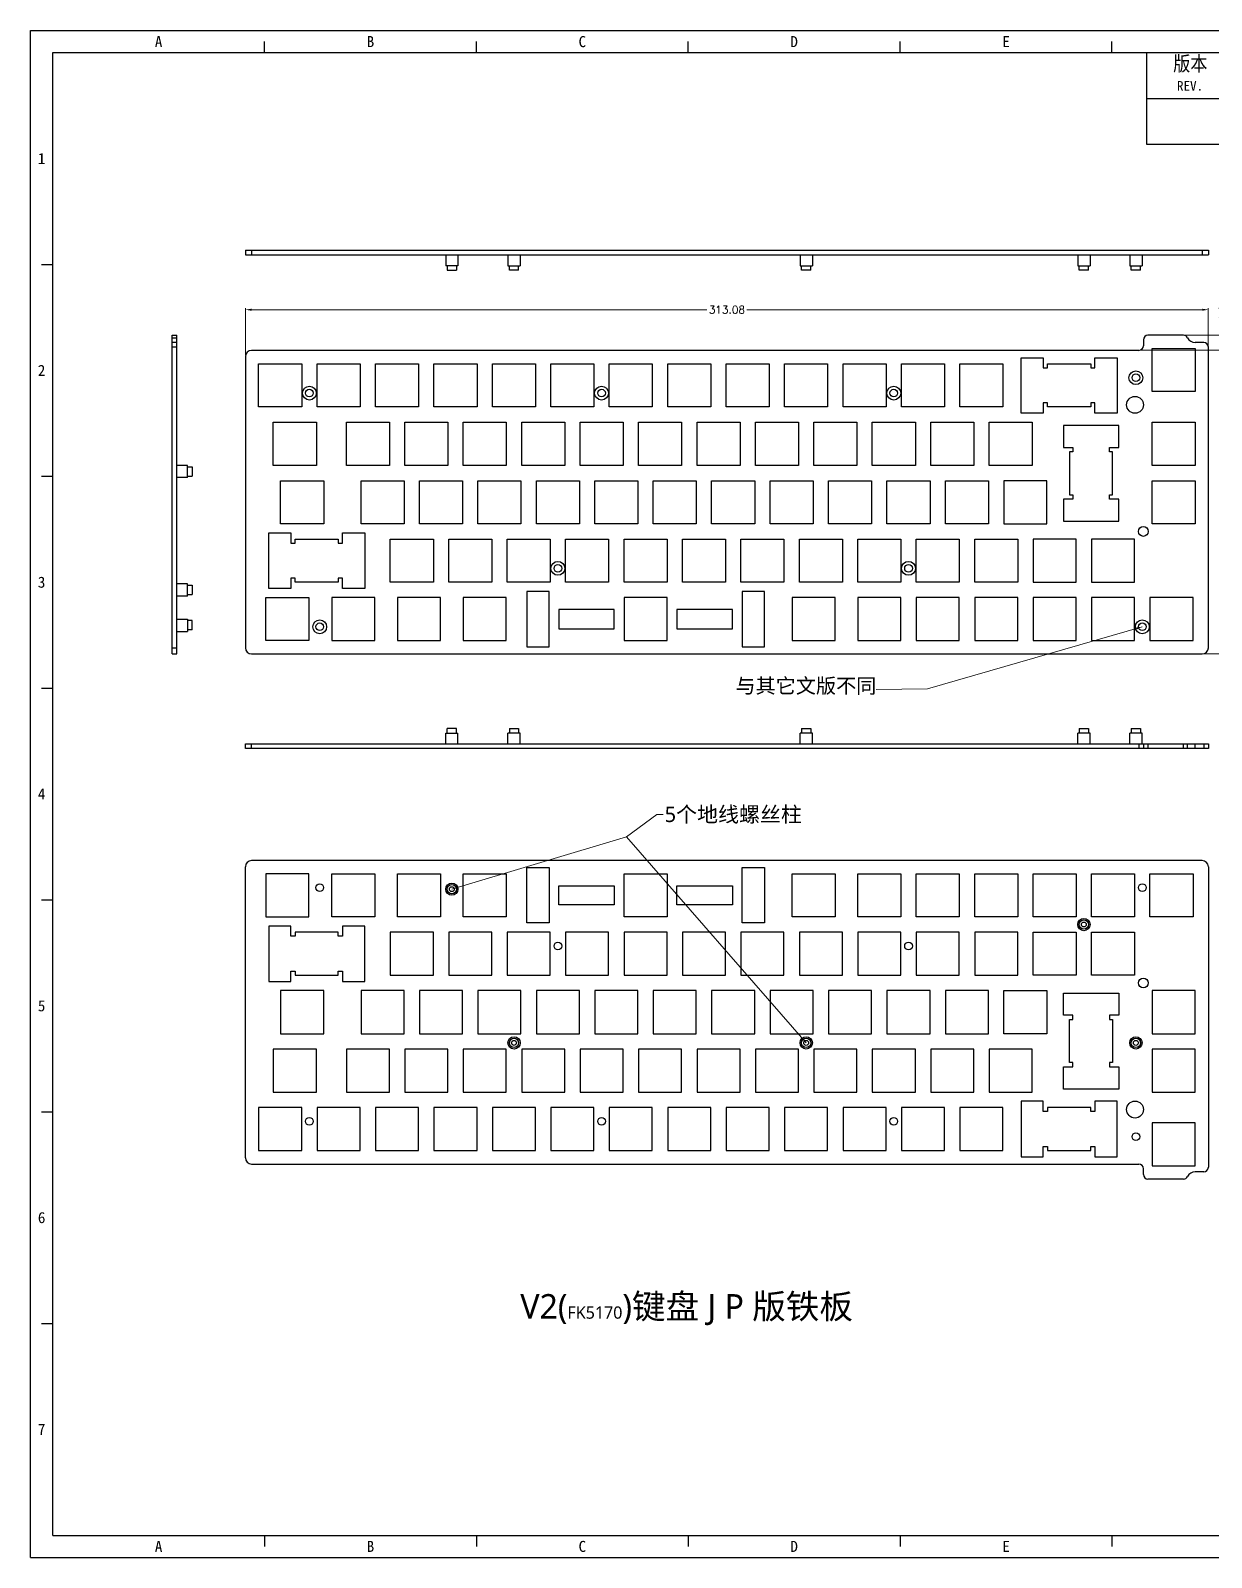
# Model space of a CAD drawing. Header units: millimetres. Extents: x 1828 to 4232, y -172 to 1484.
# Drawn here: x 3529.2 to 3913.1, y 987.8 to 1484.4 of the extents above; entities that cross this region are included whole.
import ezdxf
from ezdxf.enums import TextEntityAlignment as Align

# ---------------------------------------------------------------- set-up
doc = ezdxf.new("R2010")
doc.units = ezdxf.units.MM
doc.header["$LTSCALE"] = 30.734
doc.header["$PDMODE"] = 3
doc.header["$PDSIZE"] = 8
doc.layers.get('0').update_dxf_attribs({"linetype": 'CONTINUOUS'})
doc.layers.get('Defpoints').update_dxf_attribs({"linetype": 'CONTINUOUS'})
doc.layers.add('BORDER', color=5, linetype='CONTINUOUS')
doc.layers.add('dim', color=82, linetype='CONTINUOUS', lineweight=9)
doc.styles.add('BORDER', font='')
doc.styles.add('ROMANC', font='romanc.shx', dxfattribs={"bigfont": 'gbcbig.shx'})
doc.styles.get("Standard").update_dxf_attribs({"font": 'txt', "width": 0.85})
doc.styles.get('BORDER').set_extended_font_data('SimSun')
doc.dimstyles.new('YanXiu', dxfattribs={"dimtxt": 2.5, "dimasz": 2.2, "dimexe": 0.66, "dimexo": 0.66, "dimgap": 0.66, "dimtad": 0, "dimdsep": 46, "dimtxsty": 'ROMANC', "dimcen": 0, "dimclrd": 256, "dimclre": 131, "dimclrt": 42, "dimazin": 2, "dimtfac": 1, "dimtofl": 0, "dimtmove": 0, "dimatfit": 3, "dimfxl": 0, "dimlwd": 5, "dimlwe": 5, "dimarcsym": 0})

# ---------------------------------------------------------------- blocks, each defined once
blk = doc.blocks.new('*D67')
at = {"layer": 'Defpoints', "color": 0}
for p in [(3904.03, 1385.25), (3922.7, 1385.25), (3910.13, 1281.65)]:
    blk.add_point(p, dxfattribs=at)
at = {"layer": 'dim', "color": 131, "lineweight": 5}
for p, q in [((3904.53, 1385.25), (3923.2, 1385.25)), ((3910.63, 1281.65), (3923.2, 1281.65))]:
    blk.add_line(p, q, dxfattribs=at)
at = {"layer": 'dim', "lineweight": 5}
for p, q in [((3922.7, 1383.25), (3922.7, 1338.71)), ((3922.7, 1283.65), (3922.7, 1328.07))]:
    blk.add_line(p, q, dxfattribs=at)
at = {"layer": 'dim'}
for points in [[(3922.37, 1383.25), (3923.04, 1383.25), (3922.7, 1385.25)], [(3922.37, 1283.65), (3923.04, 1283.65), (3922.7, 1281.65)]]:
    blk.add_solid(points, dxfattribs=at)
at = {"layer": 'dim', "color": 42, "insert": (3922.7, 1333.39), "char_height": 2.5, "attachment_point": 5, "rotation": 90, "style": 'ROMANC'}
blk.add_mtext('103.6', dxfattribs=at)
blk = doc.blocks.new('*D68')
at = {"layer": 'Defpoints', "color": 0}
for p in [(3599.05, 1393.55), (3912.13, 1381.4), (3599.05, 1378.35)]:
    blk.add_point(p, dxfattribs=at)
at = {"layer": 'dim', "color": 131, "lineweight": 5}
for p, q in [((3599.05, 1378.85), (3599.05, 1394.05)), ((3912.13, 1381.9), (3912.13, 1394.05))]:
    blk.add_line(p, q, dxfattribs=at)
at = {"layer": 'dim', "lineweight": 5}
for p, q in [((3601.05, 1393.55), (3749.08, 1393.55)), ((3910.13, 1393.55), (3762.11, 1393.55))]:
    blk.add_line(p, q, dxfattribs=at)
at = {"layer": 'dim'}
for points in [[(3601.05, 1393.89), (3601.05, 1393.22), (3599.05, 1393.55)], [(3910.13, 1393.89), (3910.13, 1393.22), (3912.13, 1393.55)]]:
    blk.add_solid(points, dxfattribs=at)
at = {"layer": 'dim', "color": 42, "insert": (3755.59, 1393.55), "char_height": 2.5, "attachment_point": 5, "style": 'ROMANC'}
blk.add_mtext('313.08', dxfattribs=at)
blk = doc.blocks.new('*D69')
at = {"layer": 'Defpoints', "color": 0}
for p in [(3904.03, 1385.25), (3916.93, 1385.25), (3889.51, 1380.35)]:
    blk.add_point(p, dxfattribs=at)
at = {"layer": 'dim', "lineweight": 5}
for p, q in [((3916.93, 1387.25), (3916.93, 1389.25)), ((3916.93, 1378.35), (3916.93, 1376.35))]:
    blk.add_line(p, q, dxfattribs=at)
at = {"layer": 'dim', "color": 131, "lineweight": 5}
for p, q in [((3904.53, 1385.25), (3917.43, 1385.25)), ((3890.01, 1380.35), (3917.43, 1380.35))]:
    blk.add_line(p, q, dxfattribs=at)
at = {"layer": 'dim'}
for points in [[(3916.6, 1387.25), (3917.27, 1387.25), (3916.93, 1385.25)], [(3916.6, 1378.35), (3917.27, 1378.35), (3916.93, 1380.35)]]:
    blk.add_solid(points, dxfattribs=at)
at = {"layer": 'dim', "color": 42, "insert": (3916.93, 1392.42), "char_height": 2.5, "attachment_point": 5, "rotation": 90, "style": 'ROMANC'}
blk.add_mtext('4.9', dxfattribs=at)

msp = doc.modelspace()

# ---------------------------------------------------------------- linework, layer by layer
at = {"color": 253}
for p, q in [((3891.988, 1477.157), (3891.988, 1447.446)), ((3891.988, 1462.274), (4225.204, 1462.274)), ((3891.988, 1447.446), (4225.204, 1447.446))]:
    msp.add_line(p, q, dxfattribs=at)
at = {"color": 7, "linetype": 'Continuous'}
for p, q in [((3599.055, 1412.876), (3599.055, 1411.376)), ((3599.055, 1412.876), (3912.135, 1412.876)), ((3599.055, 1411.376), (3912.135, 1411.376)), ((3601.055, 1412.876), (3601.055, 1411.376)), ((3664.175, 1411.376), (3664.175, 1407.876)), ((3668.175, 1411.376), (3668.175, 1407.876)), ((3684.385, 1411.376), (3684.385, 1407.876)), ((3688.385, 1411.376), (3688.385, 1407.876)), ((3779.385, 1411.376), (3779.385, 1407.876)), ((3783.385, 1411.376), (3783.385, 1407.876)), ((3869.66, 1411.376), (3869.66, 1407.876)), ((3873.66, 1411.376), (3873.66, 1407.876)), ((3886.585, 1411.376), (3886.585, 1407.876)), ((3890.585, 1411.376), (3890.585, 1407.876)), ((3910.135, 1412.876), (3910.135, 1411.376)), ((3912.135, 1412.876), (3912.135, 1411.376)), ((3668.175, 1407.876), (3664.175, 1407.876)), ((3664.675, 1407.876), (3664.675, 1406.376)), ((3664.675, 1406.376), (3667.675, 1406.376)), ((3667.675, 1407.876), (3667.675, 1406.376)), ((3684.385, 1407.876), (3688.385, 1407.876)), ((3684.885, 1406.376), (3684.885, 1407.876)), ((3687.885, 1406.376), (3684.885, 1406.376)), ((3687.885, 1406.376), (3687.885, 1407.876)), ((3779.385, 1407.876), (3783.385, 1407.876)), ((3779.885, 1406.376), (3779.885, 1407.876)), ((3782.885, 1406.376), (3779.885, 1406.376)), ((3782.885, 1406.376), (3782.885, 1407.876)), ((3869.66, 1407.876), (3873.66, 1407.876)), ((3870.16, 1406.376), (3870.16, 1407.876)), ((3873.16, 1406.376), (3870.16, 1406.376)), ((3873.16, 1406.376), (3873.16, 1407.876)), ((3886.585, 1407.876), (3890.585, 1407.876)), ((3887.085, 1406.376), (3887.085, 1407.876)), ((3890.085, 1406.376), (3887.085, 1406.376)), ((3890.085, 1406.376), (3890.085, 1407.876)), ((3575.217, 1281.646), (3575.217, 1385.246)), ((3575.217, 1385.246), (3576.717, 1385.246)), ((3575.217, 1384.416), (3576.717, 1384.416)), ((3576.717, 1382.896), (3575.217, 1382.896)), ((3576.717, 1381.396), (3575.217, 1381.396)), ((3576.717, 1281.646), (3576.717, 1385.246)), ((3891.014, 1383.746), (3891.014, 1381.846)), ((3904.032, 1385.246), (3892.514, 1385.246)), ((3893.885, 1380.946), (3907.885, 1380.946)), ((3893.885, 1366.946), (3893.885, 1380.946)), ((3910.635, 1382.896), (3907.834, 1382.896)), ((3907.885, 1380.946), (3907.885, 1366.946)), ((3912.135, 1283.646), (3912.135, 1381.396)), ((3599.055, 1378.346), (3599.055, 1283.646)), ((3889.514, 1380.346), (3601.055, 1380.346)), ((3603.355, 1361.946), (3603.355, 1375.946)), ((3603.355, 1375.946), (3617.355, 1375.946)), ((3617.355, 1375.946), (3617.355, 1361.946)), ((3622.355, 1361.946), (3622.355, 1375.946)), ((3622.355, 1375.946), (3636.355, 1375.946)), ((3636.355, 1375.946), (3636.355, 1361.946)), ((3641.355, 1361.946), (3641.355, 1375.946)), ((3641.355, 1375.946), (3655.355, 1375.946)), ((3655.355, 1375.946), (3655.355, 1361.946)), ((3660.355, 1361.946), (3660.355, 1375.946)), ((3660.355, 1375.946), (3674.355, 1375.946)), ((3674.355, 1375.946), (3674.355, 1361.946)), ((3679.355, 1361.946), (3679.355, 1375.946)), ((3679.355, 1375.946), (3693.355, 1375.946)), ((3693.355, 1375.946), (3693.355, 1361.946)), ((3698.355, 1361.946), (3698.355, 1375.946)), ((3698.355, 1375.946), (3712.355, 1375.946)), ((3712.355, 1375.946), (3712.355, 1361.946)), ((3717.355, 1361.946), (3717.355, 1375.946)), ((3717.355, 1375.946), (3731.355, 1375.946)), ((3731.355, 1375.946), (3731.355, 1361.946)), ((3736.355, 1361.946), (3736.355, 1375.946)), ((3736.355, 1375.946), (3750.355, 1375.946)), ((3750.355, 1375.946), (3750.355, 1361.946)), ((3755.355, 1361.946), (3755.355, 1375.946)), ((3755.355, 1375.946), (3769.355, 1375.946)), ((3769.355, 1375.946), (3769.355, 1361.946)), ((3774.355, 1361.946), (3774.355, 1375.946)), ((3774.355, 1375.946), (3788.355, 1375.946)), ((3788.355, 1375.946), (3788.355, 1361.946)), ((3793.355, 1361.946), (3793.355, 1375.946)), ((3793.355, 1375.946), (3807.355, 1375.946)), ((3807.355, 1375.946), (3807.355, 1361.946)), ((3812.355, 1375.946), (3826.355, 1375.946)), ((3812.355, 1361.946), (3812.355, 1375.946)), ((3826.355, 1375.946), (3826.355, 1361.946)), ((3831.355, 1375.946), (3845.355, 1375.946)), ((3831.355, 1361.946), (3831.355, 1375.946)), ((3845.355, 1375.946), (3845.355, 1361.946)), ((3851.28, 1377.946), (3858.48, 1377.946)), ((3851.28, 1359.946), (3851.28, 1377.946)), ((3858.48, 1377.946), (3858.48, 1374.646)), ((3859.88, 1375.946), (3873.88, 1375.946)), ((3859.88, 1374.646), (3859.88, 1375.946)), ((3873.88, 1375.946), (3873.88, 1374.646)), ((3875.28, 1377.946), (3882.48, 1377.946)), ((3875.28, 1374.646), (3875.28, 1377.946)), ((3882.48, 1377.946), (3882.48, 1359.946)), ((3858.48, 1374.646), (3859.88, 1374.646)), ((3873.88, 1374.646), (3875.28, 1374.646)), ((3907.885, 1366.946), (3893.885, 1366.946)), ((3617.355, 1361.946), (3603.355, 1361.946)), ((3636.355, 1361.946), (3622.355, 1361.946)), ((3655.355, 1361.946), (3641.355, 1361.946)), ((3674.355, 1361.946), (3660.355, 1361.946)), ((3693.355, 1361.946), (3679.355, 1361.946)), ((3712.355, 1361.946), (3698.355, 1361.946)), ((3731.355, 1361.946), (3717.355, 1361.946)), ((3750.355, 1361.946), (3736.355, 1361.946)), ((3769.355, 1361.946), (3755.355, 1361.946)), ((3788.355, 1361.946), (3774.355, 1361.946)), ((3807.355, 1361.946), (3793.355, 1361.946)), ((3826.355, 1361.946), (3812.355, 1361.946)), ((3845.355, 1361.946), (3831.355, 1361.946)), ((3859.88, 1363.246), (3858.48, 1363.246)), ((3858.48, 1363.246), (3858.48, 1359.946)), ((3859.88, 1361.946), (3859.88, 1363.246)), ((3873.88, 1361.946), (3859.88, 1361.946)), ((3875.28, 1363.246), (3873.88, 1363.246)), ((3873.88, 1363.246), (3873.88, 1361.946)), ((3875.28, 1359.946), (3875.28, 1363.246)), ((3608.12, 1342.946), (3608.12, 1356.946)), ((3608.12, 1356.946), (3622.12, 1356.946)), ((3622.12, 1356.946), (3622.12, 1342.946)), ((3631.885, 1342.946), (3631.885, 1356.946)), ((3631.885, 1356.946), (3645.885, 1356.946)), ((3645.885, 1356.946), (3645.885, 1342.946)), ((3650.885, 1342.946), (3650.885, 1356.946)), ((3650.885, 1356.946), (3664.885, 1356.946)), ((3664.885, 1356.946), (3664.885, 1342.946)), ((3669.885, 1342.946), (3669.885, 1356.946)), ((3669.885, 1356.946), (3683.885, 1356.946)), ((3683.885, 1356.946), (3683.885, 1342.946)), ((3688.885, 1342.946), (3688.885, 1356.946)), ((3688.885, 1356.946), (3702.885, 1356.946)), ((3702.885, 1356.946), (3702.885, 1342.946)), ((3707.885, 1342.946), (3707.885, 1356.946)), ((3707.885, 1356.946), (3721.885, 1356.946)), ((3721.885, 1356.946), (3721.885, 1342.946)), ((3726.885, 1342.946), (3726.885, 1356.946)), ((3726.885, 1356.946), (3740.885, 1356.946)), ((3740.885, 1356.946), (3740.885, 1342.946)), ((3745.885, 1342.946), (3745.885, 1356.946)), ((3745.885, 1356.946), (3759.885, 1356.946)), ((3759.885, 1356.946), (3759.885, 1342.946)), ((3764.885, 1342.946), (3764.885, 1356.946)), ((3764.885, 1356.946), (3778.885, 1356.946)), ((3778.885, 1356.946), (3778.885, 1342.946)), ((3783.885, 1342.946), (3783.885, 1356.946)), ((3783.885, 1356.946), (3797.885, 1356.946)), ((3797.885, 1356.946), (3797.885, 1342.946)), ((3802.885, 1356.946), (3816.885, 1356.946)), ((3802.885, 1342.946), (3802.885, 1356.946)), ((3816.885, 1356.946), (3816.885, 1342.946)), ((3821.885, 1356.946), (3835.885, 1356.946)), ((3821.885, 1342.946), (3821.885, 1356.946)), ((3835.885, 1356.946), (3835.885, 1342.946)), ((3840.885, 1356.946), (3854.885, 1356.946)), ((3840.885, 1342.946), (3840.885, 1356.946)), ((3858.48, 1359.946), (3851.28, 1359.946)), ((3854.885, 1356.946), (3854.885, 1342.946)), ((3883.025, 1355.946), (3865.025, 1355.946)), ((3865.025, 1355.946), (3865.025, 1348.746)), ((3882.48, 1359.946), (3875.28, 1359.946)), ((3883.025, 1348.746), (3883.025, 1355.946)), ((3893.885, 1356.946), (3907.885, 1356.946)), ((3893.885, 1342.946), (3893.885, 1356.946)), ((3907.885, 1356.946), (3907.885, 1342.946)), ((3865.025, 1348.746), (3868.025, 1348.746)), ((3868.025, 1347.346), (3867.025, 1347.346)), ((3867.025, 1347.346), (3867.025, 1333.346)), ((3868.025, 1348.746), (3868.025, 1347.346)), ((3880.025, 1348.746), (3883.025, 1348.746)), ((3880.025, 1347.346), (3880.025, 1348.746)), ((3881.025, 1347.346), (3880.025, 1347.346)), ((3881.025, 1333.346), (3881.025, 1347.346)), ((3580.217, 1342.946), (3576.717, 1342.946)), ((3580.217, 1338.946), (3580.217, 1342.946)), ((3580.217, 1342.446), (3581.717, 1342.446)), ((3581.717, 1342.446), (3581.717, 1339.446)), ((3622.12, 1342.946), (3608.12, 1342.946)), ((3645.885, 1342.946), (3631.885, 1342.946)), ((3664.885, 1342.946), (3650.885, 1342.946)), ((3683.885, 1342.946), (3669.885, 1342.946)), ((3702.885, 1342.946), (3688.885, 1342.946)), ((3721.885, 1342.946), (3707.885, 1342.946)), ((3740.885, 1342.946), (3726.885, 1342.946)), ((3759.885, 1342.946), (3745.885, 1342.946)), ((3778.885, 1342.946), (3764.885, 1342.946)), ((3797.885, 1342.946), (3783.885, 1342.946)), ((3816.885, 1342.946), (3802.885, 1342.946)), ((3835.885, 1342.946), (3821.885, 1342.946)), ((3854.885, 1342.946), (3840.885, 1342.946)), ((3907.885, 1342.946), (3893.885, 1342.946)), ((3580.217, 1338.946), (3576.717, 1338.946)), ((3580.217, 1339.446), (3581.717, 1339.446)), ((3610.505, 1323.946), (3610.505, 1337.946)), ((3610.505, 1337.946), (3624.505, 1337.946)), ((3624.505, 1337.946), (3624.505, 1323.946)), ((3636.65, 1323.946), (3636.65, 1337.946)), ((3636.65, 1337.946), (3650.65, 1337.946)), ((3650.65, 1337.946), (3650.65, 1323.946)), ((3655.65, 1323.946), (3655.65, 1337.946)), ((3655.65, 1337.946), (3669.65, 1337.946)), ((3669.65, 1337.946), (3669.65, 1323.946)), ((3674.65, 1323.946), (3674.65, 1337.946)), ((3674.65, 1337.946), (3688.65, 1337.946)), ((3688.65, 1337.946), (3688.65, 1323.946)), ((3693.65, 1323.946), (3693.65, 1337.946)), ((3693.65, 1337.946), (3707.65, 1337.946)), ((3707.65, 1337.946), (3707.65, 1323.946)), ((3712.65, 1323.946), (3712.65, 1337.946)), ((3712.65, 1337.946), (3726.65, 1337.946)), ((3726.65, 1337.946), (3726.65, 1323.946)), ((3731.65, 1323.946), (3731.65, 1337.946)), ((3731.65, 1337.946), (3745.65, 1337.946)), ((3745.65, 1337.946), (3745.65, 1323.946)), ((3750.65, 1323.946), (3750.65, 1337.946)), ((3750.65, 1337.946), (3764.65, 1337.946)), ((3764.65, 1337.946), (3764.65, 1323.946)), ((3769.65, 1337.946), (3783.65, 1337.946)), ((3769.65, 1323.946), (3769.65, 1337.946)), ((3783.65, 1337.946), (3783.65, 1323.946)), ((3788.65, 1337.946), (3802.65, 1337.946)), ((3788.65, 1323.946), (3788.65, 1337.946)), ((3802.65, 1337.946), (3802.65, 1323.946)), ((3807.65, 1337.946), (3821.65, 1337.946)), ((3807.65, 1323.946), (3807.65, 1337.946)), ((3821.65, 1337.946), (3821.65, 1323.946)), ((3826.65, 1337.946), (3840.65, 1337.946)), ((3826.65, 1323.946), (3826.65, 1337.946)), ((3840.65, 1337.946), (3840.65, 1323.946)), ((3859.65, 1337.946), (3845.65, 1337.946)), ((3845.65, 1337.946), (3845.65, 1323.946)), ((3859.65, 1323.946), (3859.65, 1337.946)), ((3893.885, 1337.946), (3907.885, 1337.946)), ((3893.885, 1323.946), (3893.885, 1337.946)), ((3907.885, 1337.946), (3907.885, 1323.946)), ((3868.025, 1331.946), (3865.025, 1331.946)), ((3865.025, 1331.946), (3865.025, 1324.746)), ((3867.025, 1333.346), (3868.025, 1333.346)), ((3868.025, 1333.346), (3868.025, 1331.946)), ((3880.025, 1333.346), (3881.025, 1333.346)), ((3880.025, 1331.946), (3880.025, 1333.346)), ((3883.025, 1331.946), (3880.025, 1331.946)), ((3883.025, 1324.746), (3883.025, 1331.946)), ((3606.655, 1302.946), (3606.655, 1320.946)), ((3606.655, 1320.946), (3613.855, 1320.946)), ((3624.505, 1323.946), (3610.505, 1323.946)), ((3613.855, 1320.946), (3613.855, 1317.646)), ((3630.655, 1317.646), (3630.655, 1320.946)), ((3630.655, 1320.946), (3637.855, 1320.946)), ((3650.65, 1323.946), (3636.65, 1323.946)), ((3637.855, 1320.946), (3637.855, 1302.946)), ((3669.65, 1323.946), (3655.65, 1323.946)), ((3688.65, 1323.946), (3674.65, 1323.946)), ((3707.65, 1323.946), (3693.65, 1323.946)), ((3726.65, 1323.946), (3712.65, 1323.946)), ((3745.65, 1323.946), (3731.65, 1323.946)), ((3764.65, 1323.946), (3750.65, 1323.946)), ((3783.65, 1323.946), (3769.65, 1323.946)), ((3802.65, 1323.946), (3788.65, 1323.946)), ((3821.65, 1323.946), (3807.65, 1323.946)), ((3840.65, 1323.946), (3826.65, 1323.946)), ((3845.65, 1323.946), (3859.65, 1323.946)), ((3865.025, 1324.746), (3883.025, 1324.746)), ((3907.885, 1323.946), (3893.885, 1323.946)), ((3613.855, 1317.646), (3615.255, 1317.646)), ((3615.255, 1317.646), (3615.255, 1318.946)), ((3615.255, 1318.946), (3629.255, 1318.946)), ((3629.255, 1318.946), (3629.255, 1317.646)), ((3629.255, 1317.646), (3630.655, 1317.646)), ((3646.16, 1304.946), (3646.16, 1318.946)), ((3646.16, 1318.946), (3660.16, 1318.946)), ((3660.16, 1318.946), (3660.16, 1304.946)), ((3665.16, 1304.946), (3665.16, 1318.946)), ((3665.16, 1318.946), (3679.16, 1318.946)), ((3679.16, 1318.946), (3679.16, 1304.946)), ((3684.16, 1304.946), (3684.16, 1318.946)), ((3684.16, 1318.946), (3698.16, 1318.946)), ((3698.16, 1318.946), (3698.16, 1304.946)), ((3703.16, 1304.946), (3703.16, 1318.946)), ((3703.16, 1318.946), (3717.16, 1318.946)), ((3717.16, 1318.946), (3717.16, 1304.946)), ((3722.16, 1304.946), (3722.16, 1318.946)), ((3722.16, 1318.946), (3736.16, 1318.946)), ((3736.16, 1318.946), (3736.16, 1304.946)), ((3741.16, 1304.946), (3741.16, 1318.946)), ((3741.16, 1318.946), (3755.16, 1318.946)), ((3755.16, 1318.946), (3755.16, 1304.946)), ((3760.16, 1318.946), (3774.16, 1318.946)), ((3760.16, 1304.946), (3760.16, 1318.946)), ((3774.16, 1318.946), (3774.16, 1304.946)), ((3779.16, 1318.946), (3793.16, 1318.946)), ((3779.16, 1304.946), (3779.16, 1318.946)), ((3793.16, 1318.946), (3793.16, 1304.946)), ((3798.16, 1318.946), (3812.16, 1318.946)), ((3798.16, 1304.946), (3798.16, 1318.946)), ((3812.16, 1318.946), (3812.16, 1304.946)), ((3817.16, 1318.946), (3831.16, 1318.946)), ((3817.16, 1304.946), (3817.16, 1318.946)), ((3831.16, 1318.946), (3831.16, 1304.946)), ((3836.16, 1318.946), (3850.16, 1318.946)), ((3836.16, 1304.946), (3836.16, 1318.946)), ((3850.16, 1318.946), (3850.16, 1304.946)), ((3869.16, 1318.946), (3855.16, 1318.946)), ((3855.16, 1318.946), (3855.16, 1304.946)), ((3869.16, 1304.946), (3869.16, 1318.946)), ((3888.16, 1318.946), (3874.16, 1318.946)), ((3874.16, 1318.946), (3874.16, 1304.946)), ((3888.16, 1304.946), (3888.16, 1318.946)), ((3613.855, 1306.246), (3613.855, 1302.946)), ((3615.255, 1306.246), (3613.855, 1306.246)), ((3615.255, 1304.946), (3615.255, 1306.246)), ((3629.255, 1306.246), (3629.255, 1304.946)), ((3630.655, 1306.246), (3629.255, 1306.246)), ((3630.655, 1302.946), (3630.655, 1306.246)), ((3580.217, 1304.446), (3576.717, 1304.446)), ((3580.217, 1300.447), (3580.217, 1304.445)), ((3580.217, 1303.946), (3581.717, 1303.946)), ((3581.717, 1303.946), (3581.717, 1300.946)), ((3613.855, 1302.946), (3606.655, 1302.946)), ((3629.255, 1304.946), (3615.255, 1304.946)), ((3637.855, 1302.946), (3630.655, 1302.946)), ((3660.16, 1304.946), (3646.16, 1304.946)), ((3679.16, 1304.946), (3665.16, 1304.946)), ((3698.16, 1304.946), (3684.16, 1304.946)), ((3690.576, 1301.946), (3690.576, 1283.946)), ((3697.776, 1301.946), (3690.576, 1301.946)), ((3697.776, 1283.946), (3697.776, 1301.946)), ((3717.16, 1304.946), (3703.16, 1304.946)), ((3736.16, 1304.946), (3722.16, 1304.946)), ((3755.16, 1304.946), (3741.16, 1304.946)), ((3774.16, 1304.946), (3760.16, 1304.946)), ((3767.776, 1301.946), (3760.576, 1301.946)), ((3760.576, 1301.946), (3760.576, 1283.946)), ((3767.776, 1283.946), (3767.776, 1301.946)), ((3793.16, 1304.946), (3779.16, 1304.946)), ((3812.16, 1304.946), (3798.16, 1304.946)), ((3831.16, 1304.946), (3817.16, 1304.946)), ((3850.16, 1304.946), (3836.16, 1304.946)), ((3855.16, 1304.946), (3869.16, 1304.946)), ((3874.16, 1304.946), (3888.16, 1304.946)), ((3580.217, 1300.446), (3576.717, 1300.446)), ((3580.217, 1300.946), (3581.717, 1300.946)), ((3605.725, 1285.946), (3605.725, 1299.946)), ((3605.725, 1299.946), (3619.725, 1299.946)), ((3619.725, 1299.946), (3619.725, 1285.946)), ((3627.105, 1299.946), (3627.105, 1285.946)), ((3641.105, 1299.946), (3627.105, 1299.946)), ((3641.105, 1285.946), (3641.105, 1299.946)), ((3648.485, 1299.946), (3648.485, 1285.946)), ((3662.485, 1299.946), (3648.485, 1299.946)), ((3662.485, 1285.946), (3662.485, 1299.946)), ((3669.865, 1299.946), (3669.865, 1285.946)), ((3683.865, 1299.946), (3669.865, 1299.946)), ((3683.865, 1285.946), (3683.865, 1299.946)), ((3700.976, 1296.071), (3700.976, 1289.821)), ((3718.976, 1296.071), (3700.976, 1296.071)), ((3718.976, 1289.821), (3718.976, 1296.071)), ((3722.176, 1299.946), (3722.176, 1285.946)), ((3736.176, 1299.946), (3722.176, 1299.946)), ((3736.176, 1285.946), (3736.176, 1299.946)), ((3757.376, 1296.071), (3739.376, 1296.071)), ((3739.376, 1296.071), (3739.376, 1289.821)), ((3757.376, 1289.821), (3757.376, 1296.071)), ((3790.78, 1299.946), (3776.78, 1299.946)), ((3776.78, 1299.946), (3776.78, 1285.946)), ((3790.78, 1285.946), (3790.78, 1299.946)), ((3812.16, 1299.946), (3798.16, 1299.946)), ((3798.16, 1299.946), (3798.16, 1285.946)), ((3812.16, 1285.946), (3812.16, 1299.946)), ((3831.16, 1299.946), (3817.16, 1299.946)), ((3817.16, 1299.946), (3817.16, 1285.946)), ((3831.16, 1285.946), (3831.16, 1299.946)), ((3850.16, 1299.946), (3836.16, 1299.946)), ((3836.16, 1299.946), (3836.16, 1285.946)), ((3850.16, 1285.946), (3850.16, 1299.946)), ((3869.16, 1299.946), (3855.16, 1299.946)), ((3855.16, 1299.946), (3855.16, 1285.946)), ((3869.16, 1285.946), (3869.16, 1299.946)), ((3888.16, 1299.946), (3874.16, 1299.946)), ((3874.16, 1299.946), (3874.16, 1285.946)), ((3888.16, 1285.946), (3888.16, 1299.946)), ((3907.16, 1299.946), (3893.16, 1299.946)), ((3893.16, 1299.946), (3893.16, 1285.946)), ((3907.16, 1285.946), (3907.16, 1299.946)), ((3576.717, 1292.946), (3580.217, 1292.946)), ((3580.217, 1292.946), (3580.217, 1288.946)), ((3581.717, 1292.446), (3580.217, 1292.446)), ((3581.717, 1289.446), (3581.717, 1292.446)), ((3576.717, 1288.946), (3580.217, 1288.946)), ((3581.717, 1289.446), (3580.217, 1289.446)), ((3700.976, 1289.821), (3718.976, 1289.821)), ((3739.376, 1289.821), (3757.376, 1289.821)), ((3575.217, 1283.646), (3576.717, 1283.646)), ((3575.217, 1281.646), (3576.717, 1281.646)), ((3601.055, 1281.646), (3910.135, 1281.646)), ((3619.725, 1285.946), (3605.725, 1285.946)), ((3627.105, 1285.946), (3641.105, 1285.946)), ((3648.485, 1285.946), (3662.485, 1285.946)), ((3669.865, 1285.946), (3683.865, 1285.946)), ((3690.576, 1283.946), (3697.776, 1283.946)), ((3722.176, 1285.946), (3736.176, 1285.946)), ((3760.576, 1283.946), (3767.776, 1283.946)), ((3776.78, 1285.946), (3790.78, 1285.946)), ((3798.16, 1285.946), (3812.16, 1285.946)), ((3817.16, 1285.946), (3831.16, 1285.946)), ((3836.16, 1285.946), (3850.16, 1285.946)), ((3855.16, 1285.946), (3869.16, 1285.946)), ((3874.16, 1285.946), (3888.16, 1285.946)), ((3893.16, 1285.946), (3907.16, 1285.946)), ((3664.675, 1255.874), (3664.675, 1257.374)), ((3667.675, 1257.374), (3664.675, 1257.374)), ((3667.675, 1255.874), (3667.675, 1257.374)), ((3684.885, 1257.374), (3684.885, 1255.874)), ((3684.885, 1257.374), (3687.885, 1257.374)), ((3687.885, 1257.374), (3687.885, 1255.874)), ((3779.885, 1257.374), (3782.885, 1257.374)), ((3779.885, 1257.374), (3779.885, 1255.874)), ((3782.885, 1257.374), (3782.885, 1255.874)), ((3870.16, 1257.374), (3873.16, 1257.374)), ((3870.16, 1257.374), (3870.16, 1255.874)), ((3873.16, 1257.374), (3873.16, 1255.874)), ((3887.085, 1257.374), (3890.085, 1257.374)), ((3887.085, 1257.374), (3887.085, 1255.874)), ((3890.085, 1257.374), (3890.085, 1255.874)), ((3599.055, 1250.874), (3599.055, 1252.374)), ((3599.055, 1252.374), (3912.135, 1252.374)), ((3601.055, 1250.874), (3601.055, 1252.374)), ((3664.175, 1252.374), (3664.175, 1255.874)), ((3664.175, 1255.874), (3668.175, 1255.874)), ((3668.175, 1252.374), (3668.175, 1255.874)), ((3684.385, 1252.374), (3684.385, 1255.874)), ((3688.385, 1255.874), (3684.385, 1255.874)), ((3688.385, 1252.374), (3688.385, 1255.874)), ((3783.385, 1255.874), (3779.385, 1255.874)), ((3779.385, 1252.374), (3779.385, 1255.874)), ((3783.385, 1252.374), (3783.385, 1255.874)), ((3873.66, 1255.874), (3869.66, 1255.874)), ((3869.66, 1252.374), (3869.66, 1255.874)), ((3873.66, 1252.374), (3873.66, 1255.874)), ((3890.585, 1255.874), (3886.585, 1255.874)), ((3886.585, 1252.374), (3886.585, 1255.874)), ((3889.514, 1252.374), (3889.514, 1250.874)), ((3890.585, 1252.374), (3890.585, 1255.874)), ((3891.014, 1252.374), (3891.014, 1250.874)), ((3892.514, 1252.374), (3892.514, 1250.874)), ((3904.032, 1250.874), (3904.032, 1252.374)), ((3905.374, 1250.874), (3905.374, 1252.374)), ((3907.834, 1250.874), (3907.834, 1252.374)), ((3910.635, 1252.374), (3910.635, 1250.874)), ((3912.135, 1252.374), (3912.135, 1250.874)), ((3912.135, 1250.874), (3599.055, 1250.874)), ((3599.055, 1117.714), (3599.055, 1212.414)), ((3910.135, 1214.414), (3601.055, 1214.414)), ((3690.576, 1194.114), (3690.576, 1212.114)), ((3690.576, 1212.114), (3697.776, 1212.114)), ((3697.776, 1212.114), (3697.776, 1194.114)), ((3760.576, 1194.114), (3760.576, 1212.114)), ((3760.576, 1212.114), (3767.776, 1212.114)), ((3767.776, 1212.114), (3767.776, 1194.114)), ((3912.135, 1212.414), (3912.135, 1114.664)), ((3605.725, 1210.114), (3605.725, 1196.114)), ((3619.725, 1210.114), (3605.725, 1210.114)), ((3619.725, 1196.114), (3619.725, 1210.114)), ((3627.105, 1196.114), (3627.105, 1210.114)), ((3627.105, 1210.114), (3641.105, 1210.114)), ((3641.105, 1210.114), (3641.105, 1196.114)), ((3648.485, 1196.114), (3648.485, 1210.114)), ((3648.485, 1210.114), (3662.485, 1210.114)), ((3662.485, 1210.114), (3662.485, 1196.114)), ((3669.865, 1196.114), (3669.865, 1210.114)), ((3669.865, 1210.114), (3683.865, 1210.114)), ((3683.865, 1210.114), (3683.865, 1196.114)), ((3722.176, 1196.114), (3722.176, 1210.114)), ((3722.176, 1210.114), (3736.176, 1210.114)), ((3736.176, 1210.114), (3736.176, 1196.114)), ((3776.78, 1196.114), (3776.78, 1210.114)), ((3776.78, 1210.114), (3790.78, 1210.114)), ((3790.78, 1210.114), (3790.78, 1196.114)), ((3798.16, 1196.114), (3798.16, 1210.114)), ((3798.16, 1210.114), (3812.16, 1210.114)), ((3812.16, 1210.114), (3812.16, 1196.114)), ((3817.16, 1210.114), (3831.16, 1210.114)), ((3817.16, 1196.114), (3817.16, 1210.114)), ((3831.16, 1210.114), (3831.16, 1196.114)), ((3836.16, 1210.114), (3850.16, 1210.114)), ((3836.16, 1196.114), (3836.16, 1210.114)), ((3850.16, 1210.114), (3850.16, 1196.114)), ((3855.16, 1210.114), (3869.16, 1210.114)), ((3855.16, 1196.114), (3855.16, 1210.114)), ((3869.16, 1210.114), (3869.16, 1196.114)), ((3874.16, 1210.114), (3888.16, 1210.114)), ((3874.16, 1196.114), (3874.16, 1210.114)), ((3888.16, 1210.114), (3888.16, 1196.114)), ((3893.16, 1210.114), (3907.16, 1210.114)), ((3893.16, 1196.114), (3893.16, 1210.114)), ((3907.16, 1210.114), (3907.16, 1196.114)), ((3700.976, 1199.989), (3700.976, 1206.239)), ((3700.976, 1206.239), (3718.976, 1206.239)), ((3718.976, 1206.239), (3718.976, 1199.989)), ((3739.376, 1199.989), (3739.376, 1206.239)), ((3739.376, 1206.239), (3757.376, 1206.239)), ((3757.376, 1206.239), (3757.376, 1199.989)), ((3718.976, 1199.989), (3700.976, 1199.989)), ((3757.376, 1199.989), (3739.376, 1199.989)), ((3605.725, 1196.114), (3619.725, 1196.114)), ((3606.655, 1193.114), (3606.655, 1175.114)), ((3613.855, 1193.114), (3606.655, 1193.114)), ((3613.855, 1189.814), (3613.855, 1193.114)), ((3641.105, 1196.114), (3627.105, 1196.114)), ((3630.655, 1193.114), (3630.655, 1189.814)), ((3637.855, 1193.114), (3630.655, 1193.114)), ((3637.855, 1175.114), (3637.855, 1193.114)), ((3662.485, 1196.114), (3648.485, 1196.114)), ((3683.865, 1196.114), (3669.865, 1196.114)), ((3697.776, 1194.114), (3690.576, 1194.114)), ((3736.176, 1196.114), (3722.176, 1196.114)), ((3767.776, 1194.114), (3760.576, 1194.114)), ((3790.78, 1196.114), (3776.78, 1196.114)), ((3812.16, 1196.114), (3798.16, 1196.114)), ((3831.16, 1196.114), (3817.16, 1196.114)), ((3850.16, 1196.114), (3836.16, 1196.114)), ((3869.16, 1196.114), (3855.16, 1196.114)), ((3888.16, 1196.114), (3874.16, 1196.114)), ((3907.16, 1196.114), (3893.16, 1196.114)), ((3615.255, 1189.814), (3613.855, 1189.814)), ((3615.255, 1191.114), (3615.255, 1189.814)), ((3629.255, 1191.114), (3615.255, 1191.114)), ((3629.255, 1189.814), (3629.255, 1191.114)), ((3630.655, 1189.814), (3629.255, 1189.814)), ((3646.16, 1191.114), (3646.16, 1177.114)), ((3660.16, 1191.114), (3646.16, 1191.114)), ((3660.16, 1177.114), (3660.16, 1191.114)), ((3665.16, 1191.114), (3665.16, 1177.114)), ((3679.16, 1191.114), (3665.16, 1191.114)), ((3679.16, 1177.114), (3679.16, 1191.114)), ((3684.16, 1191.114), (3684.16, 1177.114)), ((3698.16, 1191.114), (3684.16, 1191.114)), ((3698.16, 1177.114), (3698.16, 1191.114)), ((3703.16, 1191.114), (3703.16, 1177.114)), ((3717.16, 1191.114), (3703.16, 1191.114)), ((3717.16, 1177.114), (3717.16, 1191.114)), ((3722.16, 1191.114), (3722.16, 1177.114)), ((3736.16, 1191.114), (3722.16, 1191.114)), ((3736.16, 1177.114), (3736.16, 1191.114)), ((3741.16, 1191.114), (3741.16, 1177.114)), ((3755.16, 1191.114), (3741.16, 1191.114)), ((3755.16, 1177.114), (3755.16, 1191.114)), ((3760.16, 1191.114), (3760.16, 1177.114)), ((3774.16, 1191.114), (3760.16, 1191.114)), ((3774.16, 1177.114), (3774.16, 1191.114)), ((3779.16, 1191.114), (3779.16, 1177.114)), ((3793.16, 1191.114), (3779.16, 1191.114)), ((3793.16, 1177.114), (3793.16, 1191.114)), ((3812.16, 1191.114), (3798.16, 1191.114)), ((3798.16, 1191.114), (3798.16, 1177.114)), ((3812.16, 1177.114), (3812.16, 1191.114)), ((3831.16, 1191.114), (3817.16, 1191.114)), ((3817.16, 1191.114), (3817.16, 1177.114)), ((3831.16, 1177.114), (3831.16, 1191.114)), ((3850.16, 1191.114), (3836.16, 1191.114)), ((3836.16, 1191.114), (3836.16, 1177.114)), ((3850.16, 1177.114), (3850.16, 1191.114)), ((3855.16, 1191.114), (3869.16, 1191.114)), ((3855.16, 1177.114), (3855.16, 1191.114)), ((3869.16, 1191.114), (3869.16, 1177.114)), ((3874.16, 1191.114), (3888.16, 1191.114)), ((3874.16, 1177.114), (3874.16, 1191.114)), ((3888.16, 1191.114), (3888.16, 1177.114)), ((3613.855, 1175.114), (3613.855, 1178.414)), ((3613.855, 1178.414), (3615.255, 1178.414)), ((3615.255, 1178.414), (3615.255, 1177.114)), ((3615.255, 1177.114), (3629.255, 1177.114)), ((3629.255, 1177.114), (3629.255, 1178.414)), ((3629.255, 1178.414), (3630.655, 1178.414)), ((3630.655, 1178.414), (3630.655, 1175.114)), ((3646.16, 1177.114), (3660.16, 1177.114)), ((3665.16, 1177.114), (3679.16, 1177.114)), ((3684.16, 1177.114), (3698.16, 1177.114)), ((3703.16, 1177.114), (3717.16, 1177.114)), ((3722.16, 1177.114), (3736.16, 1177.114)), ((3741.16, 1177.114), (3755.16, 1177.114)), ((3760.16, 1177.114), (3774.16, 1177.114)), ((3779.16, 1177.114), (3793.16, 1177.114)), ((3798.16, 1177.114), (3812.16, 1177.114)), ((3817.16, 1177.114), (3831.16, 1177.114)), ((3836.16, 1177.114), (3850.16, 1177.114)), ((3869.16, 1177.114), (3855.16, 1177.114)), ((3888.16, 1177.114), (3874.16, 1177.114)), ((3606.655, 1175.114), (3613.855, 1175.114)), ((3610.505, 1172.114), (3610.505, 1158.114)), ((3624.505, 1172.114), (3610.505, 1172.114)), ((3624.505, 1158.114), (3624.505, 1172.114)), ((3630.655, 1175.114), (3637.855, 1175.114)), ((3636.65, 1172.114), (3636.65, 1158.114)), ((3650.65, 1172.114), (3636.65, 1172.114)), ((3650.65, 1158.114), (3650.65, 1172.114)), ((3655.65, 1172.114), (3655.65, 1158.114)), ((3669.65, 1172.114), (3655.65, 1172.114)), ((3669.65, 1158.114), (3669.65, 1172.114)), ((3674.65, 1172.114), (3674.65, 1158.114)), ((3688.65, 1172.114), (3674.65, 1172.114)), ((3688.65, 1158.114), (3688.65, 1172.114)), ((3693.65, 1172.114), (3693.65, 1158.114)), ((3707.65, 1172.114), (3693.65, 1172.114)), ((3707.65, 1158.114), (3707.65, 1172.114)), ((3712.65, 1172.114), (3712.65, 1158.114)), ((3726.65, 1172.114), (3712.65, 1172.114)), ((3726.65, 1158.114), (3726.65, 1172.114)), ((3731.65, 1172.114), (3731.65, 1158.114)), ((3745.65, 1172.114), (3731.65, 1172.114)), ((3745.65, 1158.114), (3745.65, 1172.114)), ((3750.65, 1172.114), (3750.65, 1158.114)), ((3764.65, 1172.114), (3750.65, 1172.114)), ((3764.65, 1158.114), (3764.65, 1172.114)), ((3783.65, 1172.114), (3769.65, 1172.114)), ((3769.65, 1172.114), (3769.65, 1158.114)), ((3783.65, 1158.114), (3783.65, 1172.114)), ((3802.65, 1172.114), (3788.65, 1172.114)), ((3788.65, 1172.114), (3788.65, 1158.114)), ((3802.65, 1158.114), (3802.65, 1172.114)), ((3821.65, 1172.114), (3807.65, 1172.114)), ((3807.65, 1172.114), (3807.65, 1158.114)), ((3821.65, 1158.114), (3821.65, 1172.114)), ((3840.65, 1172.114), (3826.65, 1172.114)), ((3826.65, 1172.114), (3826.65, 1158.114)), ((3840.65, 1158.114), (3840.65, 1172.114)), ((3845.65, 1172.114), (3859.65, 1172.114)), ((3845.65, 1158.114), (3845.65, 1172.114)), ((3859.65, 1172.114), (3859.65, 1158.114)), ((3907.885, 1172.114), (3893.885, 1172.114)), ((3893.885, 1172.114), (3893.885, 1158.114)), ((3907.885, 1158.114), (3907.885, 1172.114)), ((3865.025, 1171.314), (3883.025, 1171.314)), ((3865.025, 1164.114), (3865.025, 1171.314)), ((3883.025, 1171.314), (3883.025, 1164.114)), ((3868.025, 1164.114), (3865.025, 1164.114)), ((3867.025, 1162.714), (3868.025, 1162.714)), ((3867.025, 1148.714), (3867.025, 1162.714)), ((3868.025, 1162.714), (3868.025, 1164.114)), ((3883.025, 1164.114), (3880.025, 1164.114)), ((3880.025, 1164.114), (3880.025, 1162.714)), ((3880.025, 1162.714), (3881.025, 1162.714)), ((3881.025, 1162.714), (3881.025, 1148.714)), ((3610.505, 1158.114), (3624.505, 1158.114)), ((3636.65, 1158.114), (3650.65, 1158.114)), ((3655.65, 1158.114), (3669.65, 1158.114)), ((3674.65, 1158.114), (3688.65, 1158.114)), ((3693.65, 1158.114), (3707.65, 1158.114)), ((3712.65, 1158.114), (3726.65, 1158.114)), ((3731.65, 1158.114), (3745.65, 1158.114)), ((3750.65, 1158.114), (3764.65, 1158.114)), ((3769.65, 1158.114), (3783.65, 1158.114)), ((3788.65, 1158.114), (3802.65, 1158.114)), ((3807.65, 1158.114), (3821.65, 1158.114)), ((3826.65, 1158.114), (3840.65, 1158.114)), ((3859.65, 1158.114), (3845.65, 1158.114)), ((3893.885, 1158.114), (3907.885, 1158.114)), ((3608.12, 1153.114), (3608.12, 1139.114)), ((3622.12, 1153.114), (3608.12, 1153.114)), ((3622.12, 1139.114), (3622.12, 1153.114)), ((3631.885, 1153.114), (3631.885, 1139.114)), ((3645.885, 1153.114), (3631.885, 1153.114)), ((3645.885, 1139.114), (3645.885, 1153.114)), ((3650.885, 1153.114), (3650.885, 1139.114)), ((3664.885, 1153.114), (3650.885, 1153.114)), ((3664.885, 1139.114), (3664.885, 1153.114)), ((3669.885, 1153.114), (3669.885, 1139.114)), ((3683.885, 1153.114), (3669.885, 1153.114)), ((3683.885, 1139.114), (3683.885, 1153.114)), ((3688.885, 1153.114), (3688.885, 1139.114)), ((3702.885, 1153.114), (3688.885, 1153.114)), ((3702.885, 1139.114), (3702.885, 1153.114)), ((3707.885, 1153.114), (3707.885, 1139.114)), ((3721.885, 1153.114), (3707.885, 1153.114)), ((3721.885, 1139.114), (3721.885, 1153.114)), ((3726.885, 1153.114), (3726.885, 1139.114)), ((3740.885, 1153.114), (3726.885, 1153.114)), ((3740.885, 1139.114), (3740.885, 1153.114)), ((3745.885, 1153.114), (3745.885, 1139.114)), ((3759.885, 1153.114), (3745.885, 1153.114)), ((3759.885, 1139.114), (3759.885, 1153.114)), ((3778.885, 1153.114), (3764.885, 1153.114)), ((3764.885, 1153.114), (3764.885, 1139.114)), ((3778.885, 1139.114), (3778.885, 1153.114)), ((3797.885, 1153.114), (3783.885, 1153.114)), ((3783.885, 1153.114), (3783.885, 1139.114)), ((3797.885, 1139.114), (3797.885, 1153.114)), ((3816.885, 1153.114), (3802.885, 1153.114)), ((3802.885, 1153.114), (3802.885, 1139.114)), ((3816.885, 1139.114), (3816.885, 1153.114)), ((3835.885, 1153.114), (3821.885, 1153.114)), ((3821.885, 1153.114), (3821.885, 1139.114)), ((3835.885, 1139.114), (3835.885, 1153.114)), ((3854.885, 1153.114), (3840.885, 1153.114)), ((3840.885, 1153.114), (3840.885, 1139.114)), ((3854.885, 1139.114), (3854.885, 1153.114)), ((3907.885, 1153.114), (3893.885, 1153.114)), ((3893.885, 1153.114), (3893.885, 1139.114)), ((3907.885, 1139.114), (3907.885, 1153.114)), ((3865.025, 1147.314), (3868.025, 1147.314)), ((3865.025, 1140.114), (3865.025, 1147.314)), ((3868.025, 1148.714), (3867.025, 1148.714)), ((3868.025, 1147.314), (3868.025, 1148.714)), ((3881.025, 1148.714), (3880.025, 1148.714)), ((3880.025, 1148.714), (3880.025, 1147.314)), ((3880.025, 1147.314), (3883.025, 1147.314)), ((3883.025, 1147.314), (3883.025, 1140.114)), ((3608.12, 1139.114), (3622.12, 1139.114)), ((3631.885, 1139.114), (3645.885, 1139.114)), ((3650.885, 1139.114), (3664.885, 1139.114)), ((3669.885, 1139.114), (3683.885, 1139.114)), ((3688.885, 1139.114), (3702.885, 1139.114)), ((3707.885, 1139.114), (3721.885, 1139.114)), ((3726.885, 1139.114), (3740.885, 1139.114)), ((3745.885, 1139.114), (3759.885, 1139.114)), ((3764.885, 1139.114), (3778.885, 1139.114)), ((3783.885, 1139.114), (3797.885, 1139.114)), ((3802.885, 1139.114), (3816.885, 1139.114)), ((3821.885, 1139.114), (3835.885, 1139.114)), ((3840.885, 1139.114), (3854.885, 1139.114)), ((3883.025, 1140.114), (3865.025, 1140.114)), ((3893.885, 1139.114), (3907.885, 1139.114)), ((3603.355, 1134.114), (3603.355, 1120.114)), ((3617.355, 1134.114), (3603.355, 1134.114)), ((3617.355, 1120.114), (3617.355, 1134.114)), ((3622.355, 1134.114), (3622.355, 1120.114)), ((3636.355, 1134.114), (3622.355, 1134.114)), ((3636.355, 1120.114), (3636.355, 1134.114)), ((3641.355, 1134.114), (3641.355, 1120.114)), ((3655.355, 1134.114), (3641.355, 1134.114)), ((3655.355, 1120.114), (3655.355, 1134.114)), ((3660.355, 1134.114), (3660.355, 1120.114)), ((3674.355, 1134.114), (3660.355, 1134.114)), ((3674.355, 1120.114), (3674.355, 1134.114)), ((3679.355, 1134.114), (3679.355, 1120.114)), ((3693.355, 1134.114), (3679.355, 1134.114)), ((3693.355, 1120.114), (3693.355, 1134.114)), ((3698.355, 1134.114), (3698.355, 1120.114)), ((3712.355, 1134.114), (3698.355, 1134.114)), ((3712.355, 1120.114), (3712.355, 1134.114)), ((3717.355, 1134.114), (3717.355, 1120.114)), ((3731.355, 1134.114), (3717.355, 1134.114)), ((3731.355, 1120.114), (3731.355, 1134.114)), ((3750.355, 1134.114), (3736.355, 1134.114)), ((3736.355, 1134.114), (3736.355, 1120.114)), ((3750.355, 1120.114), (3750.355, 1134.114)), ((3769.355, 1134.114), (3755.355, 1134.114)), ((3755.355, 1134.114), (3755.355, 1120.114)), ((3769.355, 1120.114), (3769.355, 1134.114)), ((3788.355, 1134.114), (3774.355, 1134.114)), ((3774.355, 1134.114), (3774.355, 1120.114)), ((3788.355, 1120.114), (3788.355, 1134.114)), ((3807.355, 1134.114), (3793.355, 1134.114)), ((3793.355, 1134.114), (3793.355, 1120.114)), ((3807.355, 1120.114), (3807.355, 1134.114)), ((3826.355, 1134.114), (3812.355, 1134.114)), ((3812.355, 1134.114), (3812.355, 1120.114)), ((3826.355, 1120.114), (3826.355, 1134.114)), ((3845.355, 1134.114), (3831.355, 1134.114)), ((3831.355, 1134.114), (3831.355, 1120.114)), ((3845.355, 1120.114), (3845.355, 1134.114)), ((3858.48, 1136.114), (3851.28, 1136.114)), ((3851.28, 1136.114), (3851.28, 1118.114)), ((3858.48, 1132.814), (3858.48, 1136.114)), ((3859.88, 1132.814), (3858.48, 1132.814)), ((3873.88, 1134.114), (3859.88, 1134.114)), ((3859.88, 1134.114), (3859.88, 1132.814)), ((3873.88, 1132.814), (3873.88, 1134.114)), ((3875.28, 1132.814), (3873.88, 1132.814)), ((3882.48, 1136.114), (3875.28, 1136.114)), ((3875.28, 1136.114), (3875.28, 1132.814)), ((3882.48, 1118.114), (3882.48, 1136.114)), ((3907.885, 1129.114), (3893.885, 1129.114)), ((3893.885, 1129.114), (3893.885, 1115.114)), ((3907.885, 1115.114), (3907.885, 1129.114)), ((3603.355, 1120.114), (3617.355, 1120.114)), ((3622.355, 1120.114), (3636.355, 1120.114)), ((3641.355, 1120.114), (3655.355, 1120.114)), ((3660.355, 1120.114), (3674.355, 1120.114)), ((3679.355, 1120.114), (3693.355, 1120.114)), ((3698.355, 1120.114), (3712.355, 1120.114)), ((3717.355, 1120.114), (3731.355, 1120.114)), ((3736.355, 1120.114), (3750.355, 1120.114)), ((3755.355, 1120.114), (3769.355, 1120.114)), ((3774.355, 1120.114), (3788.355, 1120.114)), ((3793.355, 1120.114), (3807.355, 1120.114)), ((3812.355, 1120.114), (3826.355, 1120.114)), ((3831.355, 1120.114), (3845.355, 1120.114)), ((3851.28, 1118.114), (3858.48, 1118.114)), ((3858.48, 1121.414), (3859.88, 1121.414)), ((3858.48, 1118.114), (3858.48, 1121.414)), ((3859.88, 1121.414), (3859.88, 1120.114)), ((3859.88, 1120.114), (3873.88, 1120.114)), ((3873.88, 1121.414), (3875.28, 1121.414)), ((3873.88, 1120.114), (3873.88, 1121.414)), ((3875.28, 1121.414), (3875.28, 1118.114)), ((3875.28, 1118.114), (3882.48, 1118.114)), ((3601.055, 1115.714), (3889.514, 1115.714)), ((3891.014, 1112.314), (3891.014, 1114.214)), ((3893.885, 1115.114), (3907.885, 1115.114)), ((3910.635, 1113.164), (3907.834, 1113.164)), ((3904.032, 1110.814), (3892.514, 1110.814))]:
    msp.add_line(p, q, dxfattribs=at)
for centre, radius in [((3888.585, 1371.446), 2.25), ((3888.585, 1371.446), 1.25), ((3619.855, 1366.446), 2.25), ((3619.855, 1366.446), 1.25), ((3714.855, 1366.446), 2.25), ((3714.855, 1366.446), 1.25), ((3809.855, 1366.446), 2.25), ((3809.855, 1366.446), 1.25), ((3888.294, 1362.618), 2.75), ((3891.022, 1321.446), 1.6), ((3700.66, 1309.446), 2.25), ((3814.66, 1309.446), 2.25), ((3700.66, 1309.446), 1.25), ((3814.66, 1309.446), 1.25), ((3623.225, 1290.446), 2.25), ((3623.225, 1290.446), 1.25), ((3623.225, 1205.614), 1.25), ((3666.175, 1205.114), 2), ((3890.66, 1205.614), 1.25), ((3666.175, 1205.114), 1.5), ((3666.175, 1205.114), 0.8), ((3700.66, 1186.614), 1.25), ((3814.66, 1186.614), 1.25), ((3891.022, 1174.614), 1.6), ((3686.385, 1155.114), 2), ((3781.385, 1155.114), 2), ((3888.585, 1155.114), 2), ((3686.385, 1155.114), 1.5), ((3686.385, 1155.114), 0.8), ((3781.385, 1155.114), 1.5), ((3781.385, 1155.114), 0.8), ((3888.585, 1155.114), 1.5), ((3888.585, 1155.114), 0.8), ((3888.294, 1133.442), 2.75), ((3619.855, 1129.614), 1.25), ((3714.855, 1129.614), 1.25), ((3809.855, 1129.614), 1.25), ((3888.585, 1124.614), 1.25)]:
    msp.add_circle(centre, radius, dxfattribs=at)
at = {"color": 1, "linetype": 'Continuous'}
for centre, radius in [((3890.66, 1290.446), 2.25), ((3890.66, 1290.446), 1.25), ((3871.66, 1193.614), 2), ((3871.66, 1193.614), 1.5), ((3871.66, 1193.614), 0.8)]:
    msp.add_circle(centre, radius, dxfattribs=at)
at = {"color": 7, "linetype": 'Continuous'}
for centre, radius, start, end in [((3889.514, 1381.846), 1.5, 270, 0), ((3892.514, 1383.746), 1.5, 90, 180), ((3904.032, 1383.746), 1.5, 26.55514, 90), ((3907.834, 1385.646), 2.75, 206.55514, 270), ((3910.635, 1381.396), 1.5, 0, 90), ((3601.055, 1378.346), 2, 90, 180), ((3601.055, 1283.646), 2, 180, 270), ((3910.135, 1283.646), 2, 270, 0), ((3601.055, 1212.414), 2, 90, 180), ((3910.135, 1212.414), 2, 0, 90), ((3601.055, 1117.714), 2, 180, 270), ((3889.514, 1114.214), 1.5, 0, 90), ((3907.834, 1110.414), 2.75, 90, 153.44486), ((3910.635, 1114.664), 1.5, 270, 0), ((3892.514, 1112.314), 1.5, 180, 270), ((3904.032, 1112.314), 1.5, 270, 333.44486)]:
    msp.add_arc(centre, radius, start, end, dxfattribs=at)
at = {"layer": 'BORDER', "color": 0, "linetype": 'Continuous'}
for p, q in [((3529.197, 987.773), (3529.197, 1484.351)), ((3529.197, 1484.351), (4232.397, 1484.351)), ((3605.272, 1477.157), (3605.272, 1480.754)), ((3674.154, 1477.157), (3674.154, 1480.754)), ((3743.035, 1477.157), (3743.035, 1480.754)), ((3811.916, 1477.157), (3811.916, 1480.754)), ((3880.797, 1477.157), (3880.797, 1480.754)), ((3536.391, 994.966), (3536.391, 1477.157)), ((3536.391, 1477.157), (4225.204, 1477.157)), ((3532.794, 1408.276), (3536.391, 1408.276)), ((3532.794, 1339.395), (3536.391, 1339.395)), ((3532.794, 1270.514), (3536.391, 1270.514)), ((3532.794, 1201.632), (3536.391, 1201.632)), ((3532.794, 1132.751), (3536.391, 1132.751)), ((3532.794, 1063.87), (3536.391, 1063.87)), ((3536.391, 994.966), (4225.204, 994.966)), ((3605.272, 994.966), (3605.272, 991.37)), ((3674.154, 994.966), (3674.154, 991.37)), ((3743.035, 994.966), (3743.035, 991.37)), ((3811.916, 994.966), (3811.916, 991.37)), ((3880.797, 994.966), (3880.797, 991.37)), ((3529.197, 987.773), (4232.397, 987.773))]:
    msp.add_line(p, q, dxfattribs=at)

# ---------------------------------------------------------------- texts
at = {"color": 0, "linetype": 'Continuous'}
msp.add_text('REV.', height=3.1239, dxfattribs=at).set_placement((3901.932, 1464.793))
at = {"color": 141, "insert": (3900.722, 1476.006), "char_height": 4.78997, "width": 83.84947, "attachment_point": 1}
msp.add_mtext('{\\fSimSun|b0|i0|c134|p54;版本}', dxfattribs=at)
at = {"color": 7, "linetype": 'Continuous', "attachment_point": 1, "style": 'ROMANC'}
for s, insert, char_height in [('{\\fMicrosoft YaHei|b0|i0|c134|p34;\\C256;与其它文版不同}', (3758.372, 1273.648), 4.8), ('{\\fMicrosoft YaHei|b0|i0|c134|p34;\\C256;V2(\\H0.5x;FK5170\\H2x;)键盘 J P 版铁板}', (3688.435, 1073.42), 8)]:
    msp.add_mtext(s, dxfattribs=dict(at, insert=insert, char_height=char_height))
at = {"layer": 'BORDER', "color": 0, "style": 'BORDER'}
for s, p in [('A', (3570.832, 1480.754)), ('B', (3639.713, 1480.754)), ('C', (3708.594, 1480.754)), ('D', (3777.476, 1480.754)), ('E', (3846.357, 1480.754)), ('1', (3532.794, 1442.717)), ('2', (3532.794, 1373.835)), ('3', (3532.794, 1304.954)), ('4', (3532.794, 1236.073)), ('5', (3532.794, 1167.192)), ('6', (3532.794, 1098.311)), ('7', (3532.794, 1029.429)), ('A', (3570.832, 991.37)), ('B', (3639.713, 991.37)), ('C', (3708.594, 991.37)), ('D', (3777.476, 991.37)), ('E', (3846.357, 991.37))]:
    msp.add_text(s, height=3.597, dxfattribs=at).set_placement(p, align=Align.MIDDLE_CENTER)
at = {"layer": 'dim', "color": 42, "insert": (3735.348, 1231.947), "char_height": 5, "attachment_point": 1, "style": 'ROMANC'}
msp.add_mtext('{\\fMicrosoft YaHei|b0|i0|c134|p34;5个地线螺丝柱}', dxfattribs=at)

# ---------------------------------------------------------------- dimensions: what is measured, and where the dimension line sits
at = {"layer": 'dim'}
dim = msp.add_linear_dim(base=(3599.055, 1393.555), p1=(3912.135, 1381.396), p2=(3599.055, 1378.346), dimstyle='YanXiu', override={"dimasz": 2, "dimexe": 0.49975, "dimexo": 0.49975, "dimgap": 0.49975}, dxfattribs=at)
dim.commit()
dim.dimension.update_dxf_attribs({"geometry": '*D68', "text_midpoint": (3755.595, 1393.555)})
dim = msp.add_linear_dim(base=(3916.932, 1385.246), p1=(3889.514, 1380.346), p2=(3904.032, 1385.246), angle=90, dimstyle='YanXiu', override={"dimasz": 2, "dimexe": 0.49975, "dimexo": 0.49975, "dimgap": 0.49975}, dxfattribs=at)
dim.commit()
dim.dimension.update_dxf_attribs({"geometry": '*D69', "text_midpoint": (3916.932, 1392.424)})
dim = msp.add_linear_dim(base=(3922.703, 1385.246), p1=(3910.135, 1281.646), p2=(3904.032, 1385.246), angle=90, dimstyle='YanXiu', override={"dimasz": 2, "dimexe": 0.49975, "dimexo": 0.49975, "dimgap": 0.49975}, dxfattribs=at)
dim.commit()
dim.dimension.update_dxf_attribs({"geometry": '*D67', "text_midpoint": (3922.703, 1333.391), "dimtype": 160})

# ---------------------------------------------------------------- leaders
for points in [[(3890.66, 1290.446), (3820.774, 1270.212), (3804.175, 1270)], [(3781.385, 1155.114), (3722.962, 1222.18), (3732.848, 1229.447)]]:
    msp.add_leader(points, dimstyle='YanXiu', override={"dimasz": 2, "dimexe": 0.49975, "dimexo": 0.49975, "dimgap": 0.49975, "dimtad": 0}, dxfattribs=at)
at = {"layer": 'dim', "annotation_type": 0, "has_hookline": 1, "hookline_direction": 0, "text_width": 42.895}
msp.add_leader([(3666.175, 1205.114), (3722.962, 1222.18), (3732.848, 1229.447), (3734.848, 1229.447)], dimstyle='YanXiu', override={"dimasz": 2, "dimexe": 0.49975, "dimexo": 0.49975, "dimgap": 0.49975, "dimtad": 0}, dxfattribs=at)

doc.saveas('drawing.dxf')
